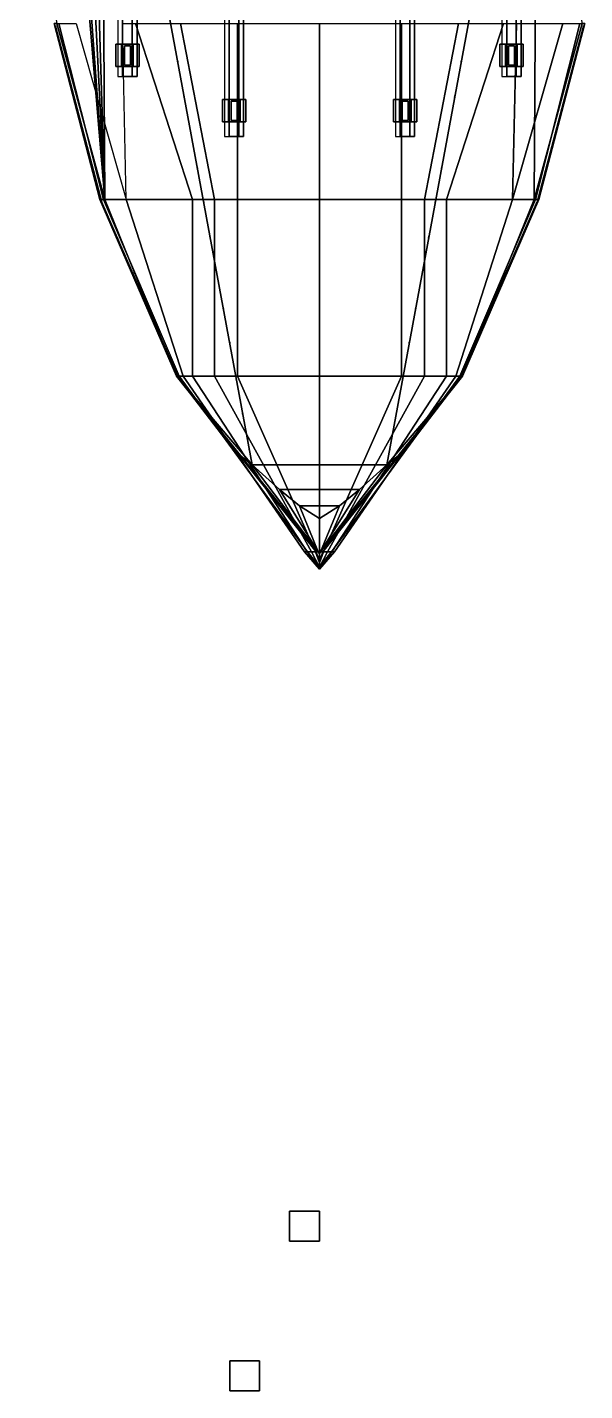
# Model space of a CAD drawing. Header units: millimetres. Extents: x -15 to 15, y -108 to 101.
# Drawn here: x -9.77 to 8.87, y -107.92 to -62.35 of the extents above; entities that cross this region are included whole.
import ezdxf

# ---------------------------------------------------------------- set-up
doc = ezdxf.new("R2010")
doc.units = ezdxf.units.MM
for name, color, linetype in [('citadelle', 3, 'Continuous'), ('railings', 6, 'Continuous'), ('railings_mirrored', 6, 'Continuous')]:
    doc.layers.add(name, color=color, linetype=linetype)

msp = doc.modelspace()

# ---------------------------------------------------------------- linework, layer by layer
for points in [[(-8.8, -48.77, 1.9), (-9.77, -56.34, 1.9), (-8.78, -62.23, 1.9), (-7.18, -68.11, 1.9)], [(-8.8, -48.77, 1.9), (-8.8, -48.77, 1.9), (-7.18, -68.11, 1.9), (-8.57, -49.07, 1.9)], [(-8.57, -49.07, 1.9), (-8.57, -49.07, 1.9), (-7.18, -68.11, 1.9), (-8.12, -49.42, 1.9)], [(-8.12, -49.42, 1.9), (-8.12, -49.42, 1.9), (-7.18, -68.11, 1.9), (-7.75, -49.58, 1.9)], [(-7.75, -49.58, 1.9), (-7.75, -49.58, 1.9), (-7.18, -68.11, 1.9), (-7.29, -49.73, 1.9)], [(8.78, -62.23, 1.9), (7.75, -49.58, 1.9), (7.29, -49.73, 1.9), (7.18, -68.11, 1.9)], [(-7.29, -49.73, 1.9), (-7.18, -68.11, 1.9), (-4.78, -74.01, 1.9), (-2.25, -76.98, 1.9)], [(7.18, -68.11, 1.9), (7.29, -49.73, 1.9), (2.25, -76.98, 1.9), (4.78, -74.01, 1.9)], [(-8.87, -62.23, 1.83), (-8.71, -62.23, -0.31), (-7.22, -68.11, -0.31), (-7.34, -68.11, 1.83)], [(-8.78, -62.23, 1.9), (-8.87, -62.23, 1.83), (-7.34, -68.11, 1.83), (-7.18, -68.11, 1.9)], [(-8.71, -62.23, -0.31), (-8.14, -62.23, -1.7), (-6.46, -68.11, -1.7), (-7.22, -68.11, -0.31)], [(-6.59, -62.23, -3.04), (-6.15, -62.23, -3.26), (-4.25, -68.11, -3.04), (-6.46, -68.11, -1.7)], [(-6.15, -62.23, -3.26), (-4.65, -62.23, -4.12), (-3.51, -68.11, -3.26), (-4.25, -68.11, -3.04)], [(-4.65, -62.23, -4.12), (-2.74, -62.23, -5.04), (-2.74, -68.11, -3.62), (-3.51, -68.11, -3.26)], [(-2.74, -62.23, -5.04), (0, -62.23, -6.06), (0, -68.11, -4.7), (-2.74, -68.11, -3.62)], [(2.74, -68.11, -3.62), (0, -68.11, -4.7), (0, -62.23, -6.06), (2.74, -62.23, -5.04)], [(3.51, -68.11, -3.26), (2.74, -68.11, -3.62), (2.74, -62.23, -5.04), (4.65, -62.23, -4.12)], [(4.25, -68.11, -3.04), (3.51, -68.11, -3.26), (4.65, -62.23, -4.12), (6.15, -62.23, -3.26)], [(6.46, -68.11, -1.7), (4.25, -68.11, -3.04), (6.15, -62.23, -3.26), (6.59, -62.23, -3.04)], [(7.22, -68.11, -0.31), (6.46, -68.11, -1.7), (8.14, -62.23, -1.7), (8.71, -62.23, -0.31)], [(6.46, -68.11, -1.7), (6.46, -68.11, -1.7), (6.59, -62.23, -3.04), (8.14, -62.23, -1.7)], [(7.18, -68.11, 1.9), (7.34, -68.11, 1.83), (8.87, -62.23, 1.83), (8.78, -62.23, 1.9)], [(7.34, -68.11, 1.83), (7.22, -68.11, -0.31), (8.71, -62.23, -0.31), (8.87, -62.23, 1.83)], [(-6.81, -62.92, -6.1), (-6.03, -62.92, -6.1), (-6.225, -62.92, -6.438), (-6.615, -62.92, -6.438)], [(-6.615, -62.92, -5.762), (-6.225, -62.92, -5.762), (-6.03, -62.92, -6.1), (-6.81, -62.92, -6.1)], [(-6.615, -63.67, -6.438), (-6.81, -63.67, -6.1), (-6.81, -62.92, -6.1), (-6.615, -62.92, -6.438)], [(-6.81, -63.67, -6.1), (-6.615, -63.67, -5.762), (-6.615, -62.92, -5.762), (-6.81, -62.92, -6.1)], [(-6.225, -63.67, -6.438), (-6.615, -63.67, -6.438), (-6.615, -62.92, -6.438), (-6.225, -62.92, -6.438)], [(-6.615, -63.67, -5.762), (-6.225, -63.67, -5.762), (-6.225, -62.92, -5.762), (-6.615, -62.92, -5.762)], [(-6.32, -62.97, -2.87), (-6.32, -62.97, -5.77), (-6.52, -62.97, -5.77), (-6.52, -62.97, -2.87)], [(-6.52, -62.97, -5.77), (-6.52, -63.62, -5.77), (-6.52, -63.62, -2.72), (-6.52, -62.97, -2.87)], [(-6.32, -63.62, -2.72), (-6.32, -63.62, -5.77), (-6.32, -62.97, -5.77), (-6.32, -62.97, -2.87)], [(-6.03, -63.67, -6.1), (-6.225, -63.67, -6.438), (-6.225, -62.92, -6.438), (-6.03, -62.92, -6.1)], [(-6.225, -63.67, -5.762), (-6.03, -63.67, -6.1), (-6.03, -62.92, -6.1), (-6.225, -62.92, -5.762)], [(0, -63.49, -6.03), (0, -63.19, -6.7), (0, -63.19, -7.47), (0, -63.49, -8.05)], [(0, -63.49, -8.05), (0, -63.19, -7.47), (0, -63.19, -6.7), (0, -63.49, -6.03)], [(6.03, -63.67, -6.1), (6.225, -63.67, -5.762), (6.225, -62.92, -5.762), (6.03, -62.92, -6.1)], [(6.225, -63.67, -6.438), (6.03, -63.67, -6.1), (6.03, -62.92, -6.1), (6.225, -62.92, -6.438)], [(6.225, -62.92, -5.762), (6.615, -62.92, -5.762), (6.81, -62.92, -6.1), (6.03, -62.92, -6.1)], [(6.03, -62.92, -6.1), (6.81, -62.92, -6.1), (6.615, -62.92, -6.438), (6.225, -62.92, -6.438)], [(6.225, -63.67, -5.762), (6.615, -63.67, -5.762), (6.615, -62.92, -5.762), (6.225, -62.92, -5.762)], [(6.615, -63.67, -6.438), (6.225, -63.67, -6.438), (6.225, -62.92, -6.438), (6.615, -62.92, -6.438)], [(6.32, -62.97, -5.77), (6.32, -63.62, -5.77), (6.32, -63.62, -2.72), (6.32, -62.97, -2.87)], [(6.52, -62.97, -2.87), (6.52, -62.97, -5.77), (6.32, -62.97, -5.77), (6.32, -62.97, -2.87)], [(6.52, -63.62, -2.72), (6.52, -63.62, -5.77), (6.52, -62.97, -5.77), (6.52, -62.97, -2.87)], [(6.615, -63.67, -5.762), (6.81, -63.67, -6.1), (6.81, -62.92, -6.1), (6.615, -62.92, -5.762)], [(6.81, -63.67, -6.1), (6.615, -63.67, -6.438), (6.615, -62.92, -6.438), (6.81, -62.92, -6.1)], [(-6.615, -63.67, -6.438), (-6.225, -63.67, -6.438), (-6.03, -63.67, -6.1), (-6.81, -63.67, -6.1)], [(-6.81, -63.67, -6.1), (-6.03, -63.67, -6.1), (-6.225, -63.67, -5.762), (-6.615, -63.67, -5.762)], [(-6.52, -63.62, -2.72), (-6.52, -63.62, -5.77), (-6.32, -63.62, -5.77), (-6.32, -63.62, -2.72)], [(0, -63.92, -8.29), (0, -63.49, -8.05), (0, -63.49, -6.03), (0, -63.92, -5.85)], [(0, -63.92, -5.85), (0, -63.49, -6.03), (0, -63.49, -8.05), (0, -63.92, -8.29)], [(6.03, -63.67, -6.1), (6.81, -63.67, -6.1), (6.615, -63.67, -5.762), (6.225, -63.67, -5.762)], [(6.225, -63.67, -6.438), (6.615, -63.67, -6.438), (6.81, -63.67, -6.1), (6.03, -63.67, -6.1)], [(6.32, -63.62, -2.72), (6.32, -63.62, -5.77), (6.52, -63.62, -5.77), (6.52, -63.62, -2.72)], [(0, -64.92, -8.29), (0, -63.92, -8.29), (0, -63.92, -5.85), (0, -64.92, -5.93)], [(0, -64.92, -5.93), (0, -63.92, -5.85), (0, -63.92, -8.29), (0, -64.92, -8.29)], [(-3.24, -65.52, -6.51), (-3.045, -65.52, -6.172), (-3.045, -64.77, -6.172), (-3.24, -64.77, -6.51)], [(-3.045, -65.52, -6.848), (-3.24, -65.52, -6.51), (-3.24, -64.77, -6.51), (-3.045, -64.77, -6.848)], [(-3.045, -64.77, -6.172), (-2.655, -64.77, -6.172), (-2.46, -64.77, -6.51), (-3.24, -64.77, -6.51)], [(-3.24, -64.77, -6.51), (-2.46, -64.77, -6.51), (-2.655, -64.77, -6.848), (-3.045, -64.77, -6.848)], [(-3.045, -65.52, -6.172), (-2.655, -65.52, -6.172), (-2.655, -64.77, -6.172), (-3.045, -64.77, -6.172)], [(-2.655, -65.52, -6.848), (-3.045, -65.52, -6.848), (-3.045, -64.77, -6.848), (-2.655, -64.77, -6.848)], [(-2.75, -64.82, -4.12), (-2.75, -64.82, -6.18), (-2.95, -64.82, -6.18), (-2.95, -64.82, -4.12)], [(-2.95, -64.82, -6.18), (-2.95, -65.47, -6.18), (-2.95, -65.47, -4.12), (-2.95, -64.82, -4.12)], [(-2.75, -65.47, -4.12), (-2.75, -65.47, -6.18), (-2.75, -64.82, -6.18), (-2.75, -64.82, -4.12)], [(-2.655, -65.52, -6.172), (-2.46, -65.52, -6.51), (-2.46, -64.77, -6.51), (-2.655, -64.77, -6.172)], [(-2.46, -65.52, -6.51), (-2.655, -65.52, -6.848), (-2.655, -64.77, -6.848), (-2.46, -64.77, -6.51)], [(0, -67.06, -5.37), (0, -64.92, -5.93), (0, -64.92, -8.29), (0, -67.36, -8.29)], [(0, -67.36, -8.29), (0, -64.92, -8.29), (0, -64.92, -5.93), (0, -67.06, -5.37)], [(2.48, -64.77, -6.51), (3.26, -64.77, -6.51), (3.065, -64.77, -6.848), (2.675, -64.77, -6.848)], [(2.675, -64.77, -6.172), (3.065, -64.77, -6.172), (3.26, -64.77, -6.51), (2.48, -64.77, -6.51)], [(2.675, -65.52, -6.848), (2.48, -65.52, -6.51), (2.48, -64.77, -6.51), (2.675, -64.77, -6.848)], [(2.48, -65.52, -6.51), (2.675, -65.52, -6.172), (2.675, -64.77, -6.172), (2.48, -64.77, -6.51)], [(3.065, -65.52, -6.848), (2.675, -65.52, -6.848), (2.675, -64.77, -6.848), (3.065, -64.77, -6.848)], [(2.675, -65.52, -6.172), (3.065, -65.52, -6.172), (3.065, -64.77, -6.172), (2.675, -64.77, -6.172)], [(2.97, -64.82, -4.12), (2.97, -64.82, -6.18), (2.77, -64.82, -6.18), (2.77, -64.82, -4.12)], [(2.77, -64.82, -6.18), (2.77, -65.47, -6.18), (2.77, -65.47, -4.12), (2.77, -64.82, -4.12)], [(2.97, -65.47, -4.12), (2.97, -65.47, -6.18), (2.97, -64.82, -6.18), (2.97, -64.82, -4.12)], [(3.26, -65.52, -6.51), (3.065, -65.52, -6.848), (3.065, -64.77, -6.848), (3.26, -64.77, -6.51)], [(3.065, -65.52, -6.172), (3.26, -65.52, -6.51), (3.26, -64.77, -6.51), (3.065, -64.77, -6.172)], [(-3.24, -65.52, -6.51), (-2.46, -65.52, -6.51), (-2.655, -65.52, -6.172), (-3.045, -65.52, -6.172)], [(-3.045, -65.52, -6.848), (-2.655, -65.52, -6.848), (-2.46, -65.52, -6.51), (-3.24, -65.52, -6.51)], [(-2.95, -65.47, -4.12), (-2.95, -65.47, -6.18), (-2.75, -65.47, -6.18), (-2.75, -65.47, -4.12)], [(2.675, -65.52, -6.848), (3.065, -65.52, -6.848), (3.26, -65.52, -6.51), (2.48, -65.52, -6.51)], [(2.48, -65.52, -6.51), (3.26, -65.52, -6.51), (3.065, -65.52, -6.172), (2.675, -65.52, -6.172)], [(2.77, -65.47, -4.12), (2.77, -65.47, -6.18), (2.97, -65.47, -6.18), (2.97, -65.47, -4.12)], [(0, -67.6, -8.23), (0, -67.36, -8.29), (0, -67.06, -5.37), (0, -67.35, -5.37)], [(0, -67.35, -5.37), (0, -67.06, -5.37), (0, -67.36, -8.29), (0, -67.6, -8.23)], [(0, -67.65, -5.45), (0, -67.35, -5.37), (0, -67.6, -8.23), (0, -67.99, -7.89)], [(0, -67.99, -7.89), (0, -67.6, -8.23), (0, -67.35, -5.37), (0, -67.65, -5.45)], [(0, -68.15, -7.48), (0, -67.99, -7.89), (0, -67.65, -5.45), (0, -68.14, -6.06)], [(0, -68.14, -6.06), (0, -67.65, -5.45), (0, -67.99, -7.89), (0, -68.15, -7.48)], [(-7.34, -68.11, 1.83), (-7.22, -68.11, -0.31), (-4.69, -74.01, 0.25), (-4.78, -74.01, 1.83)], [(-7.18, -68.11, 1.9), (-7.34, -68.11, 1.83), (-4.78, -74.01, 1.83), (-4.78, -74.01, 1.9)], [(-7.22, -68.11, -0.31), (-6.46, -68.11, -1.7), (-4.56, -74.01, -0.31), (-4.69, -74.01, 0.25)], [(-6.46, -68.11, -1.7), (-4.25, -68.11, -3.04), (-4.25, -74.01, -1.05), (-4.56, -74.01, -0.31)], [(-4.25, -68.11, -3.04), (-3.51, -68.11, -3.26), (-3.51, -74.01, -1.83), (-4.25, -74.01, -1.05)], [(-3.51, -68.11, -3.26), (-2.74, -68.11, -3.62), (-2.74, -74.01, -2.2), (-3.51, -74.01, -1.83)], [(-2.74, -68.11, -3.62), (0, -68.11, -4.7), (0, -74.01, -3.32), (-2.74, -74.01, -2.2)], [(2.74, -74.01, -2.2), (0, -74.01, -3.32), (0, -68.11, -4.7), (2.74, -68.11, -3.62)], [(3.51, -74.01, -1.83), (2.74, -74.01, -2.2), (2.74, -68.11, -3.62), (3.51, -68.11, -3.26)], [(4.25, -74.01, -1.05), (3.51, -74.01, -1.83), (3.51, -68.11, -3.26), (4.25, -68.11, -3.04)], [(4.56, -74.01, -0.31), (4.25, -74.01, -1.05), (4.25, -68.11, -3.04), (6.46, -68.11, -1.7)], [(4.69, -74.01, 0.25), (4.56, -74.01, -0.31), (6.46, -68.11, -1.7), (7.22, -68.11, -0.31)], [(4.78, -74.01, 1.83), (4.69, -74.01, 0.25), (7.22, -68.11, -0.31), (7.34, -68.11, 1.83)], [(4.78, -74.01, 1.9), (4.78, -74.01, 1.83), (7.34, -68.11, 1.83), (7.18, -68.11, 1.9)], [(0, -71.23, -4.53), (0, -71.07, -5.06), (0, -71.07, -6.51), (0, -71.51, -7.48)], [(0, -71.51, -7.48), (0, -71.07, -6.51), (0, -71.07, -5.06), (0, -71.23, -4.53)], [(0, -72.04, -7.94), (0, -71.51, -7.48), (0, -71.23, -4.53), (0, -71.68, -4.12)], [(0, -71.68, -4.12), (0, -71.23, -4.53), (0, -71.51, -7.48), (0, -72.04, -7.94)], [(0, -72.03, -4.01), (0, -71.68, -4.12), (0, -72.04, -7.94), (0, -72.51, -8.16)], [(0, -72.51, -8.16), (0, -72.04, -7.94), (0, -71.68, -4.12), (0, -72.03, -4.01)], [(0, -76.64, -8.14), (0, -72.51, -8.16), (0, -72.03, -4.01), (0, -73.82, -3.9)], [(0, -73.82, -3.9), (0, -72.03, -4.01), (0, -72.51, -8.16), (0, -76.64, -8.14)], [(-4.78, -74.01, 1.9), (-4.78, -74.01, 1.83), (-0.11, -79.88, 1.83), (-0.04, -79.88, 1.9)], [(-4.78, -74.01, 1.83), (-4.69, -74.01, 0.25), (-0.4, -79.88, 0.99), (-0.11, -79.88, 1.83)], [(-2.25, -76.98, 1.9), (-4.78, -74.01, 1.9), (-0.04, -79.88, 1.9), (-2.25, -76.98, 1.9)], [(-4.69, -74.01, 0.25), (-4.56, -74.01, -0.31), (-0.5, -79.88, 0.28), (-0.4, -79.88, 0.99)], [(-4.56, -74.01, -0.31), (-4.25, -74.01, -1.05), (-0.41, -79.88, -0.67), (-0.5, -79.88, 0.28)], [(-4.25, -74.01, -1.05), (-3.51, -74.01, -1.83), (-0.27, -79.88, -1.05), (-0.41, -79.88, -0.67)], [(-3.51, -74.01, -1.83), (-2.74, -74.01, -2.2), (-0.13, -79.88, -1.3), (-0.27, -79.88, -1.05)], [(-2.74, -74.01, -2.2), (0, -74.01, -3.32), (0, -79.88, -1.47), (-0.13, -79.88, -1.3)], [(0, -76.32, -3.28), (0, -73.82, -3.9), (0, -76.64, -8.14), (0, -77.04, -7.96)], [(0, -77.04, -7.96), (0, -76.64, -8.14), (0, -73.82, -3.9), (0, -76.32, -3.28)], [(0.13, -79.88, -1.3), (0, -79.88, -1.47), (0, -74.01, -3.32), (2.74, -74.01, -2.2)], [(0.04, -79.88, 1.9), (0.11, -79.88, 1.83), (4.78, -74.01, 1.83), (4.78, -74.01, 1.9)], [(4.78, -74.01, 1.9), (2.25, -76.98, 1.9), (2.25, -76.98, 1.9), (0.04, -79.88, 1.9)], [(0.11, -79.88, 1.83), (0.4, -79.88, 0.99), (4.69, -74.01, 0.25), (4.78, -74.01, 1.83)], [(0.27, -79.88, -1.05), (0.13, -79.88, -1.3), (2.74, -74.01, -2.2), (3.51, -74.01, -1.83)], [(0.41, -79.88, -0.67), (0.27, -79.88, -1.05), (3.51, -74.01, -1.83), (4.25, -74.01, -1.05)], [(0.4, -79.88, 0.99), (0.5, -79.88, 0.28), (4.56, -74.01, -0.31), (4.69, -74.01, 0.25)], [(0.5, -79.88, 0.28), (0.41, -79.88, -0.67), (4.25, -74.01, -1.05), (4.56, -74.01, -0.31)], [(0, -77.36, -7.5), (0, -77.04, -7.96), (0, -76.32, -3.28), (0, -76.68, -3.28)], [(0, -76.68, -3.28), (0, -76.32, -3.28), (0, -77.04, -7.96), (0, -77.36, -7.5)], [(-2.25, -76.98, 1.9), (-0.04, -79.88, 1.9), (-0.04, -79.88, 1.9), (-1.34, -77.8, 1.9)], [(0, -77.2, -3.61), (0, -76.68, -3.28), (0, -77.36, -7.5), (0, -77.37, -4.04)], [(0, -77.37, -4.04), (0, -77.36, -7.5), (0, -76.68, -3.28), (0, -77.2, -3.61)], [(2.25, -76.98, 1.9), (1.34, -77.8, 1.9), (1.34, -77.8, 1.9), (0.04, -79.88, 1.9)], [(-0.5, -79.88, 0.28), (-0.41, -79.88, -0.67), (0, -80.46, -0.41), (0, -80.46, 0.11)], [(-0.4, -79.88, 0.99), (-0.5, -79.88, 0.28), (0, -80.46, 0.11), (0, -80.38, 0.54)], [(-0.41, -79.88, -0.67), (-0.27, -79.88, -1.05), (0, -80.4, -0.7), (0, -80.46, -0.41)], [(-0.11, -79.88, 1.83), (-0.4, -79.88, 0.99), (0, -80.38, 0.54), (0, -80.2, 1.29)], [(-0.27, -79.88, -1.05), (-0.13, -79.88, -1.3), (0, -80.25, -1.08), (0, -80.4, -0.7)], [(-0.13, -79.88, -1.3), (0, -79.88, -1.47), (0, -80.07, -1.33), (0, -80.25, -1.08)], [(-0.04, -79.88, 1.9), (-0.11, -79.88, 1.83), (0, -80.2, 1.29), (0, -79.96, 1.9)], [(0.04, -79.88, 1.9), (-0.04, -79.88, 1.9), (-0.04, -79.88, 1.9), (0, -79.96, 1.9)], [(0, -80.38, 0.54), (0, -80.46, 0.11), (0.5, -79.88, 0.28), (0.4, -79.88, 0.99)], [(0, -80.2, 1.29), (0, -80.38, 0.54), (0.4, -79.88, 0.99), (0.11, -79.88, 1.83)], [(0, -79.96, 1.9), (0, -80.2, 1.29), (0.11, -79.88, 1.83), (0.04, -79.88, 1.9)], [(0, -80.46, 0.11), (0, -80.46, -0.41), (0.41, -79.88, -0.67), (0.5, -79.88, 0.28)], [(0, -80.25, -1.08), (0, -80.07, -1.33), (0, -79.88, -1.47), (0.13, -79.88, -1.3)], [(0, -80.4, -0.7), (0, -80.25, -1.08), (0.13, -79.88, -1.3), (0.27, -79.88, -1.05)], [(0, -80.46, -0.41), (0, -80.4, -0.7), (0.27, -79.88, -1.05), (0.41, -79.88, -0.67)], [(0, -101.92, 33.91), (0, -101.92, 32.91), (-1, -101.92, 32.91), (-1, -101.92, 33.91)], [(0, -101.92, 32.91), (0, -102.92, 32.91), (-1, -102.92, 32.91), (-1, -101.92, 32.91)], [(-1, -101.92, 32.91), (-1, -102.92, 32.91), (-1, -102.92, 33.91), (-1, -101.92, 33.91)], [(-1, -101.92, 33.91), (-1, -102.92, 33.91), (0, -102.92, 33.91), (0, -101.92, 33.91)], [(0, -102.92, 33.91), (0, -102.92, 32.91), (0, -101.92, 32.91), (0, -101.92, 33.91)], [(-1, -102.92, 33.91), (-1, -102.92, 32.91), (0, -102.92, 32.91), (0, -102.92, 33.91)], [(-3, -107.92, 32.91), (-3, -106.92, 32.91), (-2, -106.92, 32.91), (-2, -107.92, 32.91)], [(-2, -107.92, 32.91), (-2, -106.92, 32.91), (-3, -106.92, 32.91), (-3, -107.92, 32.91)]]:
    msp.add_3dface(points)
at = {"layer": 'citadelle'}
for points in [[(-7.29, -49.73, 4.59), (-7.29, -49.73, 1.9), (-2.25, -76.98, 1.9), (-2.25, -76.98, 4.59)], [(7.29, -49.73, 4.59), (-7.29, -49.73, 4.59), (-2.25, -76.98, 4.59), (2.25, -76.98, 4.59)], [(7.29, -49.73, 1.9), (7.29, -49.73, 4.59), (2.25, -76.98, 4.59), (2.25, -76.98, 1.9)], [(-2.25, -76.98, 4.59), (-2.25, -76.98, 1.9), (-1.34, -77.8, 1.9), (-1.34, -77.8, 4.59)], [(2.25, -76.98, 4.59), (-2.25, -76.98, 4.59), (-1.34, -77.8, 4.59), (1.34, -77.8, 4.59)], [(2.25, -76.98, 1.9), (2.25, -76.98, 4.59), (1.34, -77.8, 4.59), (1.34, -77.8, 1.9)], [(-1.34, -77.8, 4.59), (-1.34, -77.8, 1.9), (-0.04, -79.88, 1.9), (-0.67, -78.35, 4.59)], [(1.34, -77.8, 4.59), (-1.34, -77.8, 4.59), (-0.67, -78.35, 4.59), (0.67, -78.35, 4.59)], [(1.34, -77.8, 1.9), (1.34, -77.8, 4.59), (0.67, -78.35, 4.59), (0.04, -79.88, 1.9)], [(-0.67, -78.35, 4.59), (-0.04, -79.88, 1.9), (0, -79.96, 1.9), (0, -78.77, 4.59)], [(0.67, -78.35, 4.59), (-0.67, -78.35, 4.59), (0, -78.77, 4.59)], [(0.04, -79.88, 1.9), (0.67, -78.35, 4.59), (0, -78.77, 4.59), (0, -79.96, 1.9)]]:
    msp.add_3dface(points, dxfattribs=at)
at = {"layer": 'railings'}
for points in [[(-2.25, -76.98, 5.73), (-7.29, -49.73, 5.73), (-7.29, -49.73, 5.8), (-2.25, -76.98, 5.8)], [(-2.25, -76.98, 5.8), (-7.29, -49.73, 5.8), (-7.29, -49.73, 5.73), (-2.25, -76.98, 5.73)], [(-2.25, -76.98, 5.38), (-7.29, -49.73, 5.38), (-7.29, -49.73, 5.31), (-2.25, -76.98, 5.31)], [(-2.25, -76.98, 5.31), (-7.29, -49.73, 5.31), (-7.29, -49.73, 5.38), (-2.25, -76.98, 5.38)], [(-8.83, -62.3, 1.9), (-8.83, -62.3, 3.13), (-8.82, -62.36, 3.13), (-8.82, -62.36, 1.9)], [(-8.82, -62.36, 1.9), (-8.82, -62.36, 3.13), (-8.83, -62.3, 3.13), (-8.83, -62.3, 1.9)], [(-7.28, -68.2, 3.13), (-8.82, -62.36, 3.13), (-8.82, -62.36, 3.06), (-7.28, -68.2, 3.06)], [(-7.28, -68.2, 3.06), (-8.82, -62.36, 3.06), (-8.82, -62.36, 3.13), (-7.28, -68.2, 3.13)], [(-7.28, -68.2, 2.64), (-8.82, -62.36, 2.64), (-8.82, -62.36, 2.71), (-7.28, -68.2, 2.71)], [(-7.28, -68.2, 2.71), (-8.82, -62.36, 2.71), (-8.82, -62.36, 2.64), (-7.28, -68.2, 2.64)], [(-8.52, -63.52, 1.9), (-8.52, -63.52, 3.06), (-8.53, -63.46, 3.06), (-8.53, -63.46, 1.9)], [(-8.53, -63.46, 1.9), (-8.53, -63.46, 3.06), (-8.52, -63.52, 3.06), (-8.52, -63.52, 1.9)], [(-4.75, -63.45, 4.59), (-4.75, -63.45, 5.73), (-4.74, -63.51, 5.73), (-4.74, -63.51, 4.59)], [(-4.74, -63.51, 4.59), (-4.74, -63.51, 5.73), (-4.75, -63.45, 5.73), (-4.75, -63.45, 4.59)], [(-8.22, -64.65, 1.9), (-8.22, -64.65, 3.06), (-8.21, -64.71, 3.06), (-8.21, -64.71, 1.9)], [(-8.21, -64.71, 1.9), (-8.21, -64.71, 3.06), (-8.22, -64.65, 3.06), (-8.22, -64.65, 1.9)], [(-4.53, -64.64, 4.59), (-4.53, -64.64, 5.73), (-4.52, -64.7, 5.73), (-4.52, -64.7, 4.59)], [(-4.52, -64.7, 4.59), (-4.52, -64.7, 5.73), (-4.53, -64.64, 5.73), (-4.53, -64.64, 4.59)], [(-7.92, -65.85, 1.9), (-7.92, -65.85, 3.06), (-7.93, -65.79, 3.06), (-7.93, -65.79, 1.9)], [(-7.93, -65.79, 1.9), (-7.93, -65.79, 3.06), (-7.92, -65.85, 3.06), (-7.92, -65.85, 1.9)], [(-4.3, -65.89, 4.59), (-4.3, -65.89, 5.73), (-4.31, -65.83, 5.73), (-4.31, -65.83, 4.59)], [(-4.31, -65.83, 4.59), (-4.31, -65.83, 5.73), (-4.3, -65.89, 5.73), (-4.3, -65.89, 4.59)], [(-7.61, -67.01, 1.9), (-7.61, -67.01, 3.06), (-7.6, -67.07, 3.06), (-7.6, -67.07, 1.9)], [(-7.6, -67.07, 1.9), (-7.6, -67.07, 3.06), (-7.61, -67.01, 3.06), (-7.61, -67.01, 1.9)], [(-4.08, -67.08, 4.59), (-4.08, -67.08, 5.73), (-4.09, -67.02, 5.73), (-4.09, -67.02, 4.59)], [(-4.09, -67.02, 4.59), (-4.09, -67.02, 5.73), (-4.08, -67.08, 5.73), (-4.08, -67.08, 4.59)], [(-7.28, -68.2, 1.9), (-7.28, -68.2, 3.13), (-7.25, -68.26, 3.13), (-7.25, -68.26, 1.9)], [(-7.25, -68.26, 1.9), (-7.25, -68.26, 3.13), (-7.28, -68.2, 3.13), (-7.28, -68.2, 1.9)], [(-4.71, -74.08, 3.06), (-7.25, -68.26, 3.06), (-7.25, -68.26, 3.13), (-4.71, -74.08, 3.13)], [(-4.71, -74.08, 3.13), (-7.25, -68.26, 3.13), (-7.25, -68.26, 3.06), (-4.71, -74.08, 3.06)], [(-4.71, -74.08, 2.71), (-7.25, -68.26, 2.71), (-7.25, -68.26, 2.64), (-4.71, -74.08, 2.64)], [(-4.71, -74.08, 2.64), (-7.25, -68.26, 2.64), (-7.25, -68.26, 2.71), (-4.71, -74.08, 2.71)], [(-3.88, -68.15, 4.59), (-3.88, -68.15, 5.73), (-3.87, -68.21, 5.73), (-3.87, -68.21, 4.59)], [(-3.87, -68.21, 4.59), (-3.87, -68.21, 5.73), (-3.88, -68.15, 5.73), (-3.88, -68.15, 4.59)], [(-6.74, -69.43, 1.9), (-6.74, -69.43, 3.06), (-6.76, -69.37, 3.06), (-6.76, -69.37, 1.9)], [(-6.76, -69.37, 1.9), (-6.76, -69.37, 3.06), (-6.74, -69.43, 3.06), (-6.74, -69.43, 1.9)], [(-3.66, -69.34, 4.59), (-3.66, -69.34, 5.73), (-3.65, -69.4, 5.73), (-3.65, -69.4, 4.59)], [(-3.65, -69.4, 4.59), (-3.65, -69.4, 5.73), (-3.66, -69.34, 5.73), (-3.66, -69.34, 4.59)], [(-6.25, -70.54, 1.9), (-6.25, -70.54, 3.06), (-6.23, -70.6, 3.06), (-6.23, -70.6, 1.9)], [(-6.23, -70.6, 1.9), (-6.23, -70.6, 3.06), (-6.25, -70.54, 3.06), (-6.25, -70.54, 1.9)], [(-3.43, -70.59, 4.59), (-3.43, -70.59, 5.73), (-3.44, -70.53, 5.73), (-3.44, -70.53, 4.59)], [(-3.44, -70.53, 4.59), (-3.44, -70.53, 5.73), (-3.43, -70.59, 5.73), (-3.43, -70.59, 4.59)], [(-5.73, -71.79, 1.9), (-5.73, -71.79, 3.06), (-5.75, -71.73, 3.06), (-5.75, -71.73, 1.9)], [(-5.75, -71.73, 1.9), (-5.75, -71.73, 3.06), (-5.73, -71.79, 3.06), (-5.73, -71.79, 1.9)], [(-3.21, -71.78, 4.59), (-3.21, -71.78, 5.73), (-3.22, -71.72, 5.73), (-3.22, -71.72, 4.59)], [(-3.22, -71.72, 4.59), (-3.22, -71.72, 5.73), (-3.21, -71.78, 5.73), (-3.21, -71.78, 4.59)], [(-5.25, -72.89, 1.9), (-5.25, -72.89, 3.06), (-5.22, -72.95, 3.06), (-5.22, -72.95, 1.9)], [(-5.22, -72.95, 1.9), (-5.22, -72.95, 3.06), (-5.25, -72.89, 3.06), (-5.25, -72.89, 1.9)], [(-3, -72.94, 4.59), (-3, -72.94, 5.73), (-3, -72.88, 5.73), (-3, -72.88, 4.59)], [(-3, -72.88, 4.59), (-3, -72.88, 5.73), (-3, -72.94, 5.73), (-3, -72.94, 4.59)], [(-4.67, -74.14, 1.9), (-4.67, -74.14, 3.13), (-4.71, -74.08, 3.13), (-4.71, -74.08, 1.9)], [(-4.71, -74.08, 1.9), (-4.71, -74.08, 3.13), (-4.67, -74.14, 3.13), (-4.67, -74.14, 1.9)], [(-2.91, -76.43, 3.13), (-4.67, -74.14, 3.13), (-4.67, -74.14, 3.06), (-2.91, -76.43, 3.06)], [(-2.91, -76.43, 3.06), (-4.67, -74.14, 3.06), (-4.67, -74.14, 3.13), (-2.91, -76.43, 3.13)], [(-2.91, -76.43, 2.64), (-4.67, -74.14, 2.64), (-4.67, -74.14, 2.71), (-2.91, -76.43, 2.71)], [(-2.91, -76.43, 2.71), (-4.67, -74.14, 2.71), (-4.67, -74.14, 2.64), (-2.91, -76.43, 2.64)], [(-2.78, -74.13, 4.59), (-2.78, -74.13, 5.73), (-2.79, -74.07, 5.73), (-2.79, -74.07, 4.59)], [(-2.79, -74.07, 4.59), (-2.79, -74.07, 5.73), (-2.78, -74.13, 5.73), (-2.78, -74.13, 4.59)], [(-3.97, -75.02, 1.9), (-3.97, -75.02, 3.06), (-4.02, -74.96, 3.06), (-4.02, -74.96, 1.9)], [(-4.02, -74.96, 1.9), (-4.02, -74.96, 3.06), (-3.97, -75.02, 3.06), (-3.97, -75.02, 1.9)], [(-2.57, -75.26, 4.59), (-2.57, -75.26, 5.73), (-2.56, -75.32, 5.73), (-2.56, -75.32, 4.59)], [(-2.56, -75.32, 4.59), (-2.56, -75.32, 5.73), (-2.57, -75.26, 5.73), (-2.57, -75.26, 4.59)], [(-2.87, -76.49, 1.83), (-2.87, -76.49, 3.13), (-2.91, -76.43, 3.13), (-2.91, -76.43, 1.83)], [(-2.91, -76.43, 1.83), (-2.91, -76.43, 3.13), (-2.87, -76.49, 3.13), (-2.87, -76.49, 1.83)], [(-2.25, -76.98, 3.13), (-2.87, -76.49, 3.13), (-2.87, -76.49, 3.06), (-2.25, -76.98, 3.06)], [(-2.25, -76.98, 3.06), (-2.87, -76.49, 3.06), (-2.87, -76.49, 3.13), (-2.25, -76.98, 3.13)], [(-2.25, -76.98, 2.64), (-2.87, -76.49, 2.64), (-2.87, -76.49, 2.71), (-2.25, -76.98, 2.71)], [(-2.25, -76.98, 2.71), (-2.87, -76.49, 2.71), (-2.87, -76.49, 2.64), (-2.25, -76.98, 2.64)], [(-2.35, -76.45, 4.59), (-2.35, -76.45, 5.73), (-2.34, -76.51, 5.73), (-2.34, -76.51, 4.59)], [(-2.34, -76.51, 4.59), (-2.34, -76.51, 5.73), (-2.35, -76.45, 5.73), (-2.35, -76.45, 4.59)]]:
    msp.add_3dface(points, dxfattribs=at)
at = {"layer": 'railings_mirrored'}
for points in [[(2.25, -76.98, 5.31), (7.29, -49.73, 5.31), (7.29, -49.73, 5.38), (2.25, -76.98, 5.38)], [(2.25, -76.98, 5.38), (7.29, -49.73, 5.38), (7.29, -49.73, 5.31), (2.25, -76.98, 5.31)], [(2.25, -76.98, 5.8), (7.29, -49.73, 5.8), (7.29, -49.73, 5.73), (2.25, -76.98, 5.73)], [(2.25, -76.98, 5.73), (7.29, -49.73, 5.73), (7.29, -49.73, 5.8), (2.25, -76.98, 5.8)], [(7.28, -68.2, 2.71), (8.82, -62.36, 2.71), (8.82, -62.36, 2.64), (7.28, -68.2, 2.64)], [(7.28, -68.2, 2.64), (8.82, -62.36, 2.64), (8.82, -62.36, 2.71), (7.28, -68.2, 2.71)], [(7.28, -68.2, 3.06), (8.82, -62.36, 3.06), (8.82, -62.36, 3.13), (7.28, -68.2, 3.13)], [(7.28, -68.2, 3.13), (8.82, -62.36, 3.13), (8.82, -62.36, 3.06), (7.28, -68.2, 3.06)], [(8.82, -62.36, 1.9), (8.82, -62.36, 3.13), (8.83, -62.3, 3.13), (8.83, -62.3, 1.9)], [(8.83, -62.3, 1.9), (8.83, -62.3, 3.13), (8.82, -62.36, 3.13), (8.82, -62.36, 1.9)], [(4.74, -63.51, 4.59), (4.74, -63.51, 5.73), (4.75, -63.45, 5.73), (4.75, -63.45, 4.59)], [(4.75, -63.45, 4.59), (4.75, -63.45, 5.73), (4.74, -63.51, 5.73), (4.74, -63.51, 4.59)], [(8.53, -63.46, 1.9), (8.53, -63.46, 3.06), (8.52, -63.52, 3.06), (8.52, -63.52, 1.9)], [(8.52, -63.52, 1.9), (8.52, -63.52, 3.06), (8.53, -63.46, 3.06), (8.53, -63.46, 1.9)], [(4.52, -64.7, 4.59), (4.52, -64.7, 5.73), (4.53, -64.64, 5.73), (4.53, -64.64, 4.59)], [(4.53, -64.64, 4.59), (4.53, -64.64, 5.73), (4.52, -64.7, 5.73), (4.52, -64.7, 4.59)], [(8.21, -64.71, 1.9), (8.21, -64.71, 3.06), (8.22, -64.65, 3.06), (8.22, -64.65, 1.9)], [(8.22, -64.65, 1.9), (8.22, -64.65, 3.06), (8.21, -64.71, 3.06), (8.21, -64.71, 1.9)], [(4.31, -65.83, 4.59), (4.31, -65.83, 5.73), (4.3, -65.89, 5.73), (4.3, -65.89, 4.59)], [(4.3, -65.89, 4.59), (4.3, -65.89, 5.73), (4.31, -65.83, 5.73), (4.31, -65.83, 4.59)], [(7.93, -65.79, 1.9), (7.93, -65.79, 3.06), (7.92, -65.85, 3.06), (7.92, -65.85, 1.9)], [(7.92, -65.85, 1.9), (7.92, -65.85, 3.06), (7.93, -65.79, 3.06), (7.93, -65.79, 1.9)], [(4.09, -67.02, 4.59), (4.09, -67.02, 5.73), (4.08, -67.08, 5.73), (4.08, -67.08, 4.59)], [(4.08, -67.08, 4.59), (4.08, -67.08, 5.73), (4.09, -67.02, 5.73), (4.09, -67.02, 4.59)], [(7.6, -67.07, 1.9), (7.6, -67.07, 3.06), (7.61, -67.01, 3.06), (7.61, -67.01, 1.9)], [(7.61, -67.01, 1.9), (7.61, -67.01, 3.06), (7.6, -67.07, 3.06), (7.6, -67.07, 1.9)], [(3.87, -68.21, 4.59), (3.87, -68.21, 5.73), (3.88, -68.15, 5.73), (3.88, -68.15, 4.59)], [(3.88, -68.15, 4.59), (3.88, -68.15, 5.73), (3.87, -68.21, 5.73), (3.87, -68.21, 4.59)], [(4.71, -74.08, 2.64), (7.25, -68.26, 2.64), (7.25, -68.26, 2.71), (4.71, -74.08, 2.71)], [(4.71, -74.08, 2.71), (7.25, -68.26, 2.71), (7.25, -68.26, 2.64), (4.71, -74.08, 2.64)], [(4.71, -74.08, 3.13), (7.25, -68.26, 3.13), (7.25, -68.26, 3.06), (4.71, -74.08, 3.06)], [(4.71, -74.08, 3.06), (7.25, -68.26, 3.06), (7.25, -68.26, 3.13), (4.71, -74.08, 3.13)], [(7.25, -68.26, 1.9), (7.25, -68.26, 3.13), (7.28, -68.2, 3.13), (7.28, -68.2, 1.9)], [(7.28, -68.2, 1.9), (7.28, -68.2, 3.13), (7.25, -68.26, 3.13), (7.25, -68.26, 1.9)], [(3.65, -69.4, 4.59), (3.65, -69.4, 5.73), (3.66, -69.34, 5.73), (3.66, -69.34, 4.59)], [(3.66, -69.34, 4.59), (3.66, -69.34, 5.73), (3.65, -69.4, 5.73), (3.65, -69.4, 4.59)], [(6.76, -69.37, 1.9), (6.76, -69.37, 3.06), (6.74, -69.43, 3.06), (6.74, -69.43, 1.9)], [(6.74, -69.43, 1.9), (6.74, -69.43, 3.06), (6.76, -69.37, 3.06), (6.76, -69.37, 1.9)], [(3.44, -70.53, 4.59), (3.44, -70.53, 5.73), (3.43, -70.59, 5.73), (3.43, -70.59, 4.59)], [(3.43, -70.59, 4.59), (3.43, -70.59, 5.73), (3.44, -70.53, 5.73), (3.44, -70.53, 4.59)], [(6.23, -70.6, 1.9), (6.23, -70.6, 3.06), (6.25, -70.54, 3.06), (6.25, -70.54, 1.9)], [(6.25, -70.54, 1.9), (6.25, -70.54, 3.06), (6.23, -70.6, 3.06), (6.23, -70.6, 1.9)], [(3.22, -71.72, 4.59), (3.22, -71.72, 5.73), (3.21, -71.78, 5.73), (3.21, -71.78, 4.59)], [(3.21, -71.78, 4.59), (3.21, -71.78, 5.73), (3.22, -71.72, 5.73), (3.22, -71.72, 4.59)], [(5.75, -71.73, 1.9), (5.75, -71.73, 3.06), (5.73, -71.79, 3.06), (5.73, -71.79, 1.9)], [(5.73, -71.79, 1.9), (5.73, -71.79, 3.06), (5.75, -71.73, 3.06), (5.75, -71.73, 1.9)], [(3, -72.94, 4.59), (3, -72.94, 5.73), (3, -72.88, 5.73), (3, -72.88, 4.59)], [(3, -72.88, 4.59), (3, -72.88, 5.73), (3, -72.94, 5.73), (3, -72.94, 4.59)], [(5.22, -72.95, 1.9), (5.22, -72.95, 3.06), (5.25, -72.89, 3.06), (5.25, -72.89, 1.9)], [(5.25, -72.89, 1.9), (5.25, -72.89, 3.06), (5.22, -72.95, 3.06), (5.22, -72.95, 1.9)], [(2.78, -74.13, 4.59), (2.78, -74.13, 5.73), (2.79, -74.07, 5.73), (2.79, -74.07, 4.59)], [(2.79, -74.07, 4.59), (2.79, -74.07, 5.73), (2.78, -74.13, 5.73), (2.78, -74.13, 4.59)], [(2.91, -76.43, 2.71), (4.67, -74.14, 2.71), (4.67, -74.14, 2.64), (2.91, -76.43, 2.64)], [(2.91, -76.43, 2.64), (4.67, -74.14, 2.64), (4.67, -74.14, 2.71), (2.91, -76.43, 2.71)], [(2.91, -76.43, 3.06), (4.67, -74.14, 3.06), (4.67, -74.14, 3.13), (2.91, -76.43, 3.13)], [(2.91, -76.43, 3.13), (4.67, -74.14, 3.13), (4.67, -74.14, 3.06), (2.91, -76.43, 3.06)], [(4.71, -74.08, 1.9), (4.71, -74.08, 3.13), (4.67, -74.14, 3.13), (4.67, -74.14, 1.9)], [(4.67, -74.14, 1.9), (4.67, -74.14, 3.13), (4.71, -74.08, 3.13), (4.71, -74.08, 1.9)], [(4.02, -74.96, 1.9), (4.02, -74.96, 3.06), (3.97, -75.02, 3.06), (3.97, -75.02, 1.9)], [(3.97, -75.02, 1.9), (3.97, -75.02, 3.06), (4.02, -74.96, 3.06), (4.02, -74.96, 1.9)], [(2.56, -75.32, 4.59), (2.56, -75.32, 5.73), (2.57, -75.26, 5.73), (2.57, -75.26, 4.59)], [(2.57, -75.26, 4.59), (2.57, -75.26, 5.73), (2.56, -75.32, 5.73), (2.56, -75.32, 4.59)], [(2.25, -76.98, 2.71), (2.87, -76.49, 2.71), (2.87, -76.49, 2.64), (2.25, -76.98, 2.64)], [(2.25, -76.98, 2.64), (2.87, -76.49, 2.64), (2.87, -76.49, 2.71), (2.25, -76.98, 2.71)], [(2.25, -76.98, 3.06), (2.87, -76.49, 3.06), (2.87, -76.49, 3.13), (2.25, -76.98, 3.13)], [(2.25, -76.98, 3.13), (2.87, -76.49, 3.13), (2.87, -76.49, 3.06), (2.25, -76.98, 3.06)], [(2.34, -76.51, 4.59), (2.34, -76.51, 5.73), (2.35, -76.45, 5.73), (2.35, -76.45, 4.59)], [(2.35, -76.45, 4.59), (2.35, -76.45, 5.73), (2.34, -76.51, 5.73), (2.34, -76.51, 4.59)], [(2.91, -76.43, 1.83), (2.91, -76.43, 3.13), (2.87, -76.49, 3.13), (2.87, -76.49, 1.83)], [(2.87, -76.49, 1.83), (2.87, -76.49, 3.13), (2.91, -76.43, 3.13), (2.91, -76.43, 1.83)]]:
    msp.add_3dface(points, dxfattribs=at)

# ---------------------------------------------------------------- meshes
mesh = msp.add_polymesh((2, 6), dxfattribs=dict(n_close=True))
for k, corner in enumerate([(-6.74, -64, -6.1), (-6.58, -64, -5.823), (-6.26, -64, -5.823), (-6.1, -64, -6.1), (-6.26, -64, -6.377), (-6.58, -64, -6.377), (-6.74, -48.87, -6.1), (-6.58, -50.51, -5.823), (-6.26, -50.51, -5.823), (-6.1, -48.87, -6.1), (-6.26, -48.05, -6.377), (-6.58, -48.05, -6.377)]):
    mesh.set_mesh_vertex(divmod(k, 6), corner)
mesh = msp.add_polymesh((2, 6), dxfattribs=dict(n_close=True))
for k, corner in enumerate([(6.1, -64, -6.1), (6.26, -64, -5.823), (6.58, -64, -5.823), (6.74, -64, -6.1), (6.58, -64, -6.377), (6.26, -64, -6.377), (6.1, -48.87, -6.1), (6.26, -50.51, -5.823), (6.58, -50.51, -5.823), (6.74, -48.87, -6.1), (6.58, -48.05, -6.377), (6.26, -48.05, -6.377)]):
    mesh.set_mesh_vertex(divmod(k, 6), corner)
mesh = msp.add_polymesh((2, 6), dxfattribs=dict(n_close=True))
for k, corner in enumerate([(-3.18, -66, -6.51), (-3.02, -66, -6.233), (-2.7, -66, -6.233), (-2.54, -66, -6.51), (-2.7, -66, -6.787), (-3.02, -66, -6.787), (-3.18, -54.63, -6.51), (-3.02, -56.34, -6.233), (-2.7, -56.34, -6.233), (-2.54, -54.63, -6.51), (-2.7, -53.05, -6.787), (-3.02, -53.05, -6.787)]):
    mesh.set_mesh_vertex(divmod(k, 6), corner)
mesh = msp.add_polymesh((2, 6), dxfattribs=dict(n_close=True))
for k, corner in enumerate([(2.54, -66, -6.51), (2.7, -66, -6.233), (3.02, -66, -6.233), (3.18, -66, -6.51), (3.02, -66, -6.787), (2.7, -66, -6.787), (2.54, -54.63, -6.51), (2.7, -56.34, -6.233), (3.02, -56.34, -6.233), (3.18, -54.63, -6.51), (3.02, -53.05, -6.787), (2.7, -53.05, -6.787)]):
    mesh.set_mesh_vertex(divmod(k, 6), corner)

doc.saveas('drawing.dxf')
